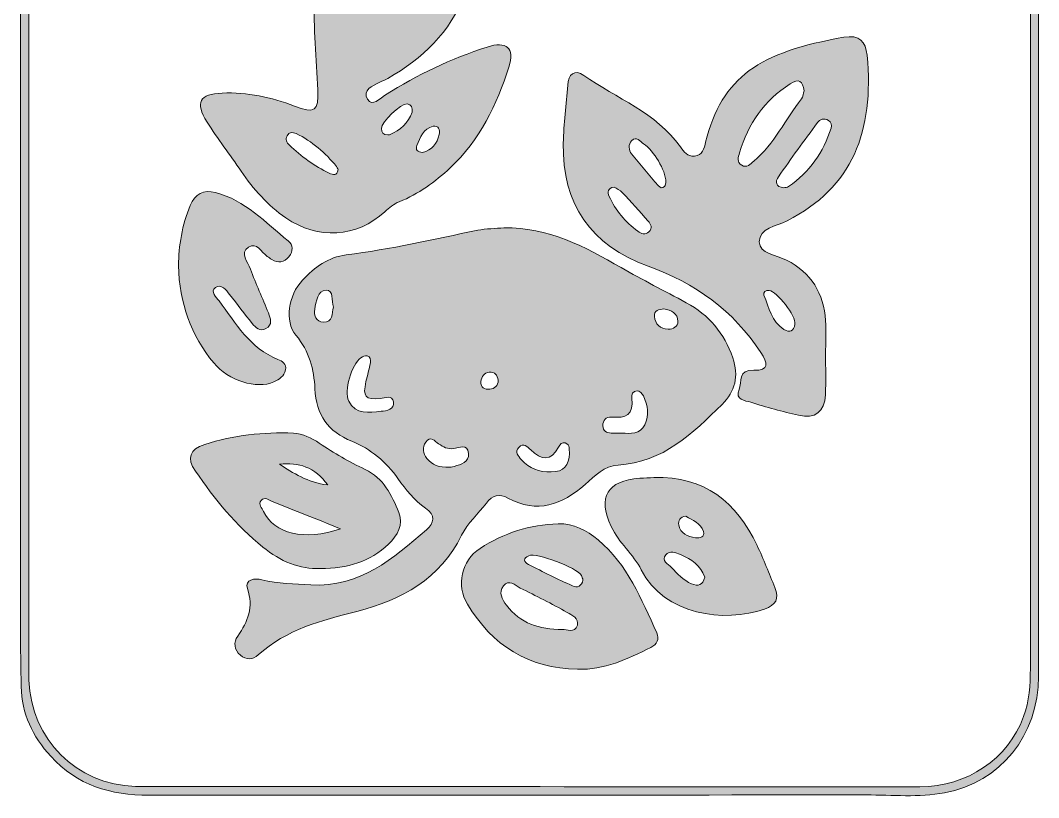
# Model space of a CAD drawing. Extents: x 2177 to 2486, y -2550 to -2119.
# Drawn here: x 2177.2 to 2485.7, y -2550 to -2314.3 of the extents above; entities that cross this region are included whole.
import ezdxf

# ---------------------------------------------------------------- set-up
doc = ezdxf.new("R2010")
doc.units = 0
doc.header["$MEASUREMENT"] = 0
doc.layers.add('Layer 1', color=7, linetype='Continuous', lineweight=0)

msp = doc.modelspace()

# ---------------------------------------------------------------- hatches: boundary and pattern name
at = {"layer": 'Layer 1', "true_color": 0x000000, "transparency": 33554687}
h = msp.add_hatch(color=18, dxfattribs=at)
h.dxf.hatch_style = 2
edge = h.paths.add_edge_path()
edge.add_spline(control_points=[(2483.23, -2333.94), (2483.23, -2333.94), (2483.19, -2333.94), (2483.19, -2333.94), (2483.19, -2392.89), (2483.18, -2451.84), (2483.19, -2510.79), (2483.19, -2515.77), (2482.9, -2520.68), (2481.15, -2525.41), (2476.38, -2538.27), (2464.05, -2546.65), (2449.72, -2546.65), (2373.04, -2546.65), (2296.36, -2546.63), (2219.68, -2546.62), (2217.14, -2546.62), (2214.61, -2546.68), (2212.08, -2546.59), (2194.03, -2545.95), (2180.46, -2532.42), (2179.74, -2514.39), (2179.7, -2513.47), (2179.72, -2512.56), (2179.72, -2511.63), (2179.72, -2393.15), (2179.74, -2274.68), (2179.68, -2156.2), (2179.68, -2146.54), (2182.28, -2138.06), (2189.23, -2131.13), (2196.14, -2124.25), (2204.48, -2121.19), (2214.18, -2121.2), (2270.71, -2121.25), (2327.25, -2121.23), (2383.78, -2121.23), (2405.89, -2121.23), (2428, -2121.14), (2450.1, -2121.26), (2466.52, -2121.35), (2479.52, -2132.09), (2482.6, -2147.8), (2483.43, -2152.01), (2483.22, -2156.28), (2483.23, -2160.54), (2483.23, -2218.34), (2483.23, -2276.14), (2483.23, -2333.94)], knot_values=[0, 0, 0, 0, 1, 1, 1, 2, 2, 2, 3, 3, 3, 4, 4, 4, 5, 5, 5, 6, 6, 6, 7, 7, 7, 8, 8, 8, 9, 9, 9, 10, 10, 10, 11, 11, 11, 12, 12, 12, 13, 13, 13, 14, 14, 14, 15, 15, 15, 16, 16, 16, 16], degree=3, periodic=0)
edge = h.paths.add_edge_path()
edge.add_spline(control_points=[(2485.64, -2385.39), (2485.64, -2308.14), (2485.67, -2230.87), (2485.65, -2153.62), (2485.65, -2143.38), (2481.73, -2134.84), (2474.24, -2127.89), (2467.11, -2121.27), (2458.54, -2118.62), (2448.96, -2118.64), (2429.05, -2118.68), (2409.13, -2118.68), (2389.21, -2118.68), (2330.6, -2118.67), (2271.99, -2118.66), (2213.38, -2118.65), (2202.12, -2118.65), (2192.82, -2122.95), (2185.45, -2131.44), (2179.22, -2138.61), (2177.15, -2147.06), (2177.17, -2156.38), (2177.25, -2215.45), (2177.21, -2274.52), (2177.21, -2333.58), (2177.21, -2382.87), (2177.2, -2432.15), (2177.22, -2481.43), (2177.22, -2493.05), (2177.15, -2504.68), (2177.39, -2516.3), (2177.56, -2524.45), (2180.89, -2531.44), (2186.36, -2537.44), (2194.37, -2546.23), (2204.49, -2549.26), (2216.15, -2549.24), (2288.57, -2549.12), (2361, -2549.21), (2433.42, -2549.14), (2441.35, -2549.13), (2449.35, -2549.97), (2457.21, -2548.51), (2474.13, -2545.36), (2485.64, -2531.02), (2485.66, -2513.21), (2485.69, -2470.6), (2485.64, -2428), (2485.64, -2385.39)], knot_values=[0, 0, 0, 0, 1, 1, 1, 2, 2, 2, 3, 3, 3, 4, 4, 4, 5, 5, 5, 6, 6, 6, 7, 7, 7, 8, 8, 8, 9, 9, 9, 10, 10, 10, 11, 11, 11, 12, 12, 12, 13, 13, 13, 14, 14, 14, 15, 15, 15, 16, 16, 16, 16], degree=3, periodic=0)
at = {"layer": 'Layer 1', "true_color": 0x064e29, "transparency": 33554687}
h = msp.add_hatch(color=118, dxfattribs=at)
h.dxf.hatch_style = 2
edge = h.paths.add_edge_path()
edge.add_spline(control_points=[(2299.01, -2354.36), (2301.85, -2353.7), (2303.43, -2351.65), (2304.09, -2348.89), (2304.4, -2347.57), (2303.85, -2346.06), (2302.22, -2346.42), (2299.24, -2347.07), (2298.29, -2349.82), (2297.29, -2352.27), (2296.8, -2353.48), (2297.52, -2354.29), (2299.01, -2354.36)], knot_values=[0, 0, 0, 0, 1, 1, 1, 2, 2, 2, 3, 3, 3, 4, 4, 4, 4], degree=3, periodic=0)
edge = h.paths.add_edge_path()
edge.add_spline(control_points=[(2295.86, -2342.14), (2295.98, -2340.8), (2295.67, -2339.87), (2294.31, -2339.67), (2292.55, -2339.4), (2286.47, -2345.17), (2286.53, -2347.06), (2286.56, -2348.29), (2287.12, -2349.07), (2288.46, -2349.07), (2288.63, -2349.07), (2288.82, -2349.05), (2288.98, -2348.99), (2292.29, -2347.65), (2294.66, -2345.4), (2295.86, -2342.14)], knot_values=[0, 0, 0, 0, 1, 1, 1, 2, 2, 2, 3, 3, 3, 4, 4, 4, 5, 5, 5, 5], degree=3, periodic=0)
edge = h.paths.add_edge_path()
edge.add_spline(control_points=[(2273.42, -2359.58), (2273.25, -2359.23), (2273.15, -2358.87), (2272.94, -2358.6), (2269.53, -2354.47), (2265.58, -2350.99), (2260.72, -2348.64), (2259.69, -2348.14), (2258.61, -2348.17), (2257.97, -2349.3), (2257.33, -2350.41), (2257.87, -2351.35), (2258.67, -2352.12), (2262.26, -2355.58), (2266.26, -2358.47), (2270.74, -2360.65), (2271.89, -2361.21), (2273.19, -2361.53), (2273.42, -2359.58)], knot_values=[0, 0, 0, 0, 1, 1, 1, 2, 2, 2, 3, 3, 3, 4, 4, 4, 5, 5, 5, 6, 6, 6, 6], degree=3, periodic=0)
edge = h.paths.add_edge_path()
edge.add_spline(control_points=[(2287.79, -2265.17), (2287.97, -2272.93), (2285.86, -2280.37), (2282.02, -2287.38), (2279.96, -2291.14), (2278.13, -2295.02), (2277.36, -2299.25), (2276.83, -2302.18), (2277.51, -2305.05), (2279.93, -2306.97), (2282.14, -2308.73), (2284.39, -2307.27), (2286.43, -2306.28), (2292.9, -2303.18), (2299.56, -2300.73), (2306.75, -2300.12), (2311.98, -2299.68), (2313.52, -2301.52), (2311.7, -2306.42), (2307.4, -2317.96), (2298.99, -2325.91), (2288.53, -2331.93), (2287.76, -2332.37), (2286.92, -2332.69), (2286.12, -2333.07), (2283.87, -2334.15), (2280.68, -2335.44), (2282.35, -2338.25), (2283.77, -2340.62), (2286.13, -2337.98), (2287.78, -2336.93), (2297.46, -2330.8), (2307.7, -2325.92), (2318.59, -2322.4), (2324.41, -2320.52), (2327.12, -2322.6), (2325.2, -2328.47), (2321.48, -2339.85), (2316.41, -2350.68), (2307.41, -2359.03), (2302.84, -2363.27), (2297.85, -2366.98), (2291.93, -2369.32), (2290.33, -2369.95), (2288.88, -2371.15), (2287.59, -2372.34), (2279.13, -2380.16), (2267.17, -2380.85), (2257.62, -2374.21), (2252.11, -2370.38), (2247.78, -2365.55), (2244.06, -2360.05), (2240.67, -2355.03), (2236.92, -2350.26), (2233.73, -2345.13), (2229.99, -2339.1), (2231.36, -2336.71), (2238.32, -2336.38), (2245.91, -2336.02), (2253.16, -2337.58), (2260.21, -2340.34), (2266.27, -2342.71), (2267.59, -2341.8), (2267.3, -2335.39), (2266.86, -2325.98), (2265.99, -2316.58), (2266.11, -2307.13), (2266.17, -2302.98), (2264.68, -2299.23), (2262.26, -2295.71), (2247.4, -2274.03), (2250.06, -2249.17), (2269.03, -2231.06), (2273.44, -2226.85), (2275.86, -2226.98), (2278.26, -2232.49), (2282.77, -2242.86), (2288.5, -2252.96), (2287.79, -2265.17)], knot_values=[0, 0, 0, 0, 1, 1, 1, 2, 2, 2, 3, 3, 3, 4, 4, 4, 5, 5, 5, 6, 6, 6, 7, 7, 7, 8, 8, 8, 9, 9, 9, 10, 10, 10, 11, 11, 11, 12, 12, 12, 13, 13, 13, 14, 14, 14, 15, 15, 15, 16, 16, 16, 17, 17, 17, 18, 18, 18, 19, 19, 19, 20, 20, 20, 21, 21, 21, 22, 22, 22, 23, 23, 23, 24, 24, 24, 25, 25, 25, 26, 26, 26, 26], degree=3, periodic=0)
h = msp.add_hatch(color=118, dxfattribs=at)
h.dxf.hatch_style = 2
edge = h.paths.add_edge_path()
edge.add_spline(control_points=[(2404.05, -2396.23), (2402.96, -2396.09), (2402.1, -2396.74), (2402.47, -2397.66), (2403.98, -2401.39), (2404.78, -2405.61), (2408.5, -2408.02), (2410.3, -2409.19), (2411.56, -2408.54), (2411.86, -2406.4), (2412.21, -2403.96), (2406.39, -2396.45), (2404.05, -2396.23)], knot_values=[0, 0, 0, 0, 1, 1, 1, 2, 2, 2, 3, 3, 3, 4, 4, 4, 4], degree=3, periodic=0)
edge = h.paths.add_edge_path()
edge.add_spline(control_points=[(2372.77, -2363.34), (2372.58, -2359.6), (2369.18, -2353.9), (2365.98, -2351.73), (2364.94, -2351.02), (2363.8, -2349.34), (2362.37, -2350.79), (2361.28, -2351.89), (2361.5, -2353.69), (2362.33, -2354.77), (2364.9, -2358.11), (2367.73, -2361.26), (2370.48, -2364.46), (2370.97, -2365.03), (2371.74, -2365.35), (2372.28, -2364.73), (2372.69, -2364.26), (2372.73, -2363.47), (2372.77, -2363.34)], knot_values=[0, 0, 0, 0, 1, 1, 1, 2, 2, 2, 3, 3, 3, 4, 4, 4, 5, 5, 5, 6, 6, 6, 6], degree=3, periodic=0)
edge = h.paths.add_edge_path()
edge.add_spline(control_points=[(2357.04, -2364.85), (2355.09, -2365.25), (2354.96, -2366.4), (2355.56, -2367.68), (2357.54, -2371.93), (2360.41, -2375.49), (2364.23, -2378.23), (2365.25, -2378.97), (2366.49, -2379.46), (2367.63, -2378.41), (2368.87, -2377.27), (2368.18, -2376.1), (2367.35, -2375.15), (2364.79, -2372.22), (2362.21, -2369.32), (2359.54, -2366.49), (2358.84, -2365.75), (2357.79, -2365.33), (2357.04, -2364.85)], knot_values=[0, 0, 0, 0, 1, 1, 1, 2, 2, 2, 3, 3, 3, 4, 4, 4, 5, 5, 5, 6, 6, 6, 6], degree=3, periodic=0)
edge = h.paths.add_edge_path()
edge.add_spline(control_points=[(2408.45, -2365.08), (2408.9, -2364.97), (2409.5, -2364.97), (2409.91, -2364.69), (2416.28, -2360.3), (2420.45, -2354.29), (2422.84, -2346.98), (2423.15, -2346.03), (2422.82, -2345.19), (2422.01, -2344.67), (2420.73, -2343.83), (2419.41, -2344.35), (2418.68, -2345.33), (2414.66, -2350.73), (2410.71, -2356.18), (2406.88, -2361.71), (2405.78, -2363.28), (2405.99, -2364.78), (2408.45, -2365.08)], knot_values=[0, 0, 0, 0, 1, 1, 1, 2, 2, 2, 3, 3, 3, 4, 4, 4, 5, 5, 5, 6, 6, 6, 6], degree=3, periodic=0)
edge = h.paths.add_edge_path()
edge.add_spline(control_points=[(2414.63, -2335.68), (2414.22, -2332.72), (2413.12, -2331.8), (2410.4, -2333.56), (2402.62, -2338.6), (2397.62, -2345.62), (2395.08, -2354.46), (2394.69, -2355.82), (2394.11, -2357.32), (2395.74, -2358.24), (2397.32, -2359.13), (2398.36, -2357.9), (2399.43, -2356.99), (2405.62, -2351.75), (2408.94, -2344.3), (2413.88, -2338.1), (2414.39, -2337.46), (2414.41, -2336.44), (2414.63, -2335.68)], knot_values=[0, 0, 0, 0, 1, 1, 1, 2, 2, 2, 3, 3, 3, 4, 4, 4, 5, 5, 5, 6, 6, 6, 6], degree=3, periodic=0)
edge = h.paths.add_edge_path()
edge.add_spline(control_points=[(2421.14, -2415.51), (2421.13, -2419.61), (2421.31, -2423.72), (2421.09, -2427.8), (2420.8, -2433.04), (2417.96, -2435.21), (2412.91, -2434.04), (2408.06, -2432.92), (2403.25, -2431.6), (2398.5, -2430.11), (2396.73, -2429.56), (2393.64, -2429.45), (2394.91, -2426.2), (2395.79, -2423.94), (2394.65, -2420.14), (2399.35, -2420.37), (2404.27, -2420.61), (2403.47, -2418.08), (2401.51, -2415.05), (2393.25, -2402.25), (2381.54, -2393.97), (2367.41, -2388.86), (2350.04, -2382.58), (2341.25, -2370.05), (2341.65, -2351.53), (2341.77, -2345.67), (2342.54, -2339.82), (2342.99, -2333.96), (2343.24, -2330.67), (2345, -2328.98), (2347.85, -2330.99), (2357.78, -2337.98), (2369.77, -2342.22), (2377.13, -2352.67), (2378.18, -2354.16), (2379.36, -2355.61), (2381.38, -2355.47), (2383.91, -2355.3), (2384.32, -2353.11), (2384.78, -2351.25), (2389.72, -2331.41), (2401.21, -2323.87), (2426.7, -2319.44), (2431.4, -2318.63), (2433.3, -2320.67), (2433.71, -2324.91), (2435.92, -2347.93), (2429.28, -2364.98), (2409.49, -2375.1), (2406.27, -2376.74), (2401.03, -2377.36), (2401.05, -2381.44), (2401.08, -2385.2), (2406.25, -2385.44), (2409.31, -2387), (2416.83, -2390.81), (2420.59, -2397.1), (2421.11, -2405.36), (2421.32, -2408.73), (2421.14, -2412.13), (2421.14, -2415.51)], knot_values=[0, 0, 0, 0, 1, 1, 1, 2, 2, 2, 3, 3, 3, 4, 4, 4, 5, 5, 5, 6, 6, 6, 7, 7, 7, 8, 8, 8, 9, 9, 9, 10, 10, 10, 11, 11, 11, 12, 12, 12, 13, 13, 13, 14, 14, 14, 15, 15, 15, 16, 16, 16, 17, 17, 17, 18, 18, 18, 19, 19, 19, 20, 20, 20, 20], degree=3, periodic=0)
h = msp.add_hatch(color=118, dxfattribs=at)
h.dxf.hatch_style = 2
edge = h.paths.add_edge_path()
edge.add_spline(control_points=[(2225.07, -2388.65), (2225.14, -2382.71), (2226.13, -2376.42), (2228.61, -2370.4), (2230.07, -2366.87), (2232.56, -2365.6), (2236.28, -2366.54), (2245.34, -2368.82), (2251.37, -2375.69), (2258.31, -2381.14), (2259.82, -2382.32), (2259.89, -2384.35), (2258.53, -2385.96), (2257.07, -2387.69), (2255.29, -2388.04), (2253.3, -2386.78), (2252.85, -2386.5), (2252.41, -2386.21), (2251.97, -2385.9), (2250.18, -2384.64), (2248.7, -2381.47), (2246.31, -2383.04), (2243.5, -2384.88), (2246.1, -2387.58), (2246.86, -2389.7), (2248.48, -2394.22), (2250.57, -2398.56), (2252.31, -2403.03), (2252.93, -2404.63), (2253.72, -2406.6), (2251.57, -2407.76), (2249.78, -2408.73), (2248.46, -2407.48), (2247.44, -2406.24), (2245.08, -2403.36), (2242.91, -2400.32), (2240.56, -2397.43), (2239.47, -2396.08), (2238.04, -2394.04), (2236.27, -2395.35), (2234.6, -2396.58), (2236.55, -2398.21), (2237.38, -2399.34), (2242.41, -2406.15), (2246.69, -2413.74), (2255.2, -2417.1), (2256.5, -2417.62), (2257.89, -2418.49), (2257.52, -2420.26), (2257.12, -2422.16), (2255.63, -2423.21), (2253.95, -2423.94), (2248.72, -2426.2), (2240.23, -2423.59), (2235.76, -2418.18), (2228.82, -2409.78), (2225.33, -2400.06), (2225.07, -2388.65)], knot_values=[0, 0, 0, 0, 1, 1, 1, 2, 2, 2, 3, 3, 3, 4, 4, 4, 5, 5, 5, 6, 6, 6, 7, 7, 7, 8, 8, 8, 9, 9, 9, 10, 10, 10, 11, 11, 11, 12, 12, 12, 13, 13, 13, 14, 14, 14, 15, 15, 15, 16, 16, 16, 17, 17, 17, 18, 18, 18, 19, 19, 19, 19], degree=3, periodic=0)
at = {"layer": 'Layer 1', "true_color": 0x831618, "transparency": 33554687}
h = msp.add_hatch(color=246, dxfattribs=at)
h.dxf.hatch_style = 2
edge = h.paths.add_edge_path()
edge.add_spline(control_points=[(2321.96, -2423.42), (2321.66, -2421.93), (2320.98, -2420.72), (2319.25, -2420.95), (2317.68, -2421.15), (2316.84, -2422.37), (2316.71, -2423.83), (2316.55, -2425.62), (2317.8, -2426.34), (2319.36, -2426.15), (2320.82, -2425.98), (2321.88, -2425.09), (2321.96, -2423.42)], knot_values=[0, 0, 0, 0, 1, 1, 1, 2, 2, 2, 3, 3, 3, 4, 4, 4, 4], degree=3, periodic=0)
edge = h.paths.add_edge_path()
edge.add_spline(control_points=[(2372.16, -2401.76), (2370.68, -2401.94), (2369.11, -2402.25), (2369.27, -2404.07), (2369.48, -2406.43), (2371.02, -2407.83), (2373.45, -2407.91), (2374.99, -2407.96), (2376.39, -2407.2), (2376.39, -2405.58), (2376.38, -2402.97), (2374.25, -2402.3), (2372.16, -2401.76)], knot_values=[0, 0, 0, 0, 1, 1, 1, 2, 2, 2, 3, 3, 3, 4, 4, 4, 4], degree=3, periodic=0)
edge = h.paths.add_edge_path()
edge.add_spline(control_points=[(2271.99, -2401.26), (2271.42, -2399.36), (2272.17, -2396.01), (2269.79, -2396.1), (2267.23, -2396.19), (2266.79, -2399.56), (2266.34, -2401.91), (2265.97, -2403.83), (2266.9, -2405.68), (2268.91, -2405.78), (2271.94, -2405.93), (2271.54, -2403.21), (2271.99, -2401.26)], knot_values=[0, 0, 0, 0, 1, 1, 1, 2, 2, 2, 3, 3, 3, 4, 4, 4, 4], degree=3, periodic=0)
edge = h.paths.add_edge_path()
edge.add_spline(control_points=[(2307.15, -2449.81), (2307.21, -2449.8), (2307.94, -2449.77), (2308.61, -2449.56), (2310.65, -2448.91), (2313.18, -2448.31), (2312.94, -2445.64), (2312.64, -2442.41), (2310.1, -2443.93), (2308.35, -2444.16), (2306.6, -2444.4), (2305.26, -2443.61), (2303.9, -2442.73), (2302.67, -2441.94), (2301.41, -2440), (2299.98, -2442.21), (2298.97, -2443.77), (2299.07, -2445.64), (2300.36, -2447.18), (2301.95, -2449.07), (2304.03, -2449.93), (2307.15, -2449.81)], knot_values=[0, 0, 0, 0, 1, 1, 1, 2, 2, 2, 3, 3, 3, 4, 4, 4, 5, 5, 5, 6, 6, 6, 7, 7, 7, 7], degree=3, periodic=0)
edge = h.paths.add_edge_path()
edge.add_spline(control_points=[(2343.56, -2445.6), (2343.34, -2444.46), (2343.82, -2442.96), (2342.28, -2442.43), (2341.26, -2442.07), (2340.66, -2442.88), (2340.23, -2443.68), (2337.83, -2448.18), (2334.99, -2447.65), (2331.78, -2444.54), (2330.81, -2443.6), (2329.6, -2442.24), (2328.18, -2443.8), (2326.9, -2445.2), (2328, -2446.44), (2328.95, -2447.51), (2331.36, -2450.19), (2334.38, -2451.27), (2337.99, -2451.24), (2341.86, -2451.21), (2343.4, -2449.18), (2343.56, -2445.6)], knot_values=[0, 0, 0, 0, 1, 1, 1, 2, 2, 2, 3, 3, 3, 4, 4, 4, 5, 5, 5, 6, 6, 6, 7, 7, 7, 7], degree=3, periodic=0)
edge = h.paths.add_edge_path()
edge.add_spline(control_points=[(2359.36, -2439.45), (2362.03, -2439.57), (2364.95, -2439.88), (2366.36, -2436.94), (2367.75, -2434.05), (2367.3, -2431.02), (2365.94, -2428.19), (2365.61, -2427.49), (2364.71, -2426.66), (2364.03, -2426.62), (2362.71, -2426.53), (2362.23, -2427.83), (2362.39, -2428.86), (2363.15, -2433.86), (2360.63, -2435.03), (2356.27, -2434.57), (2354.58, -2434.39), (2353.64, -2435.65), (2353.65, -2437.27), (2353.65, -2438.79), (2354.78, -2439.37), (2356.16, -2439.44), (2357.22, -2439.49), (2358.29, -2439.45), (2359.36, -2439.45)], knot_values=[0, 0, 0, 0, 1, 1, 1, 2, 2, 2, 3, 3, 3, 4, 4, 4, 5, 5, 5, 6, 6, 6, 7, 7, 7, 8, 8, 8, 8], degree=3, periodic=0)
edge = h.paths.add_edge_path()
edge.add_spline(control_points=[(2286.19, -2428.99), (2281.65, -2429.37), (2280.84, -2428.4), (2281.88, -2423.85), (2282.32, -2421.95), (2282.86, -2420.07), (2283.23, -2418.15), (2283.4, -2417.27), (2283.24, -2416.22), (2282.19, -2416.01), (2281.64, -2415.89), (2280.88, -2416.28), (2280.34, -2416.64), (2277.5, -2418.54), (2275.14, -2426.76), (2276.64, -2429.72), (2278.82, -2434.03), (2282.8, -2433.16), (2286.44, -2432.83), (2288.13, -2432.68), (2290.55, -2432.29), (2290.2, -2430), (2289.85, -2427.81), (2287.71, -2428.73), (2286.19, -2428.99)], knot_values=[0, 0, 0, 0, 1, 1, 1, 2, 2, 2, 3, 3, 3, 4, 4, 4, 5, 5, 5, 6, 6, 6, 7, 7, 7, 8, 8, 8, 8], degree=3, periodic=0)
edge = h.paths.add_edge_path()
edge.add_spline(control_points=[(2323.69, -2377.22), (2337, -2376.91), (2348.21, -2382.98), (2359.19, -2389.26), (2365.68, -2392.98), (2372.33, -2396.37), (2378.9, -2399.91), (2385.82, -2403.63), (2390.44, -2409.14), (2393, -2416.6), (2394.9, -2422.13), (2393.76, -2426.82), (2389.76, -2430.76), (2380.84, -2439.53), (2371.94, -2448.34), (2358.25, -2449.12), (2354.13, -2449.35), (2351.23, -2452.45), (2348.29, -2455.01), (2341.28, -2461.14), (2333.81, -2463.98), (2324.87, -2459.14), (2322.36, -2457.78), (2320.17, -2458.22), (2318.35, -2460.67), (2315.92, -2463.95), (2312.62, -2466.76), (2310.86, -2470.35), (2304.28, -2483.72), (2292.66, -2490.03), (2279.14, -2493.49), (2268.37, -2496.24), (2257.74, -2498.96), (2249.22, -2506.72), (2247.6, -2508.2), (2245.58, -2508.24), (2243.84, -2506.8), (2241.88, -2505.18), (2241.71, -2502.8), (2243, -2501), (2246.17, -2496.56), (2247.83, -2492.25), (2245.97, -2486.59), (2245.03, -2483.74), (2248.15, -2483.38), (2250.34, -2483.93), (2255.23, -2485.16), (2260.2, -2485.13), (2265.18, -2485.44), (2280.01, -2486.36), (2290.08, -2477.5), (2300.2, -2468.74), (2302.6, -2466.67), (2302.99, -2464.37), (2299.91, -2462.18), (2296.55, -2459.79), (2293.96, -2456.58), (2291.57, -2453.23), (2287.97, -2448.17), (2283.33, -2444.23), (2277.63, -2441.94), (2270.31, -2438.99), (2266.79, -2433.84), (2266.41, -2426.05), (2266.12, -2420.13), (2264.75, -2414.62), (2260.67, -2409.79), (2257.07, -2405.52), (2258.35, -2397.69), (2262.66, -2393.05), (2266.26, -2389.18), (2270.59, -2386.06), (2275.84, -2385.41), (2289.3, -2383.77), (2302.46, -2380.61), (2315.72, -2377.97), (2318.32, -2377.45), (2321.03, -2377.46), (2323.69, -2377.22)], knot_values=[0, 0, 0, 0, 1, 1, 1, 2, 2, 2, 3, 3, 3, 4, 4, 4, 5, 5, 5, 6, 6, 6, 7, 7, 7, 8, 8, 8, 9, 9, 9, 10, 10, 10, 11, 11, 11, 12, 12, 12, 13, 13, 13, 14, 14, 14, 15, 15, 15, 16, 16, 16, 17, 17, 17, 18, 18, 18, 19, 19, 19, 20, 20, 20, 21, 21, 21, 22, 22, 22, 23, 23, 23, 24, 24, 24, 25, 25, 25, 26, 26, 26, 26], degree=3, periodic=0)
at = {"layer": 'Layer 1', "true_color": 0x064e29, "transparency": 33554687}
h = msp.add_hatch(color=118, dxfattribs=at)
h.dxf.hatch_style = 2
edge = h.paths.add_edge_path()
edge.add_spline(control_points=[(2255.65, -2448.9), (2259.87, -2451.5), (2264.06, -2454.46), (2270.3, -2455.18), (2266.34, -2449.66), (2261.55, -2448.25), (2255.65, -2448.9)], knot_values=[0, 0, 0, 0, 1, 1, 1, 2, 2, 2, 2], degree=3, periodic=0)
edge = h.paths.add_edge_path()
edge.add_spline(control_points=[(2274.19, -2468.48), (2266.79, -2465.5), (2260.16, -2462.82), (2253.5, -2460.17), (2252.42, -2459.75), (2251.2, -2458.6), (2250.13, -2459.88), (2249.09, -2461.11), (2250.34, -2462.18), (2250.85, -2463.24), (2254, -2469.91), (2263.23, -2472.22), (2274.19, -2468.48)], knot_values=[0, 0, 0, 0, 1, 1, 1, 2, 2, 2, 3, 3, 3, 4, 4, 4, 4], degree=3, periodic=0)
edge = h.paths.add_edge_path()
edge.add_spline(control_points=[(2268.04, -2480.5), (2261.8, -2480.86), (2255.94, -2478.27), (2250.64, -2473.99), (2242.53, -2467.44), (2236.02, -2459.49), (2230.18, -2450.95), (2227.48, -2447), (2228.41, -2444.36), (2233.04, -2442.89), (2241.76, -2440.11), (2250.75, -2439.07), (2259.87, -2439.45), (2262.76, -2439.57), (2265.37, -2440.95), (2267.74, -2442.52), (2272.19, -2445.47), (2276.75, -2448.2), (2281.6, -2450.45), (2287.22, -2453.07), (2289.71, -2458.3), (2291.83, -2463.54), (2293.31, -2467.2), (2291.45, -2470.5), (2288.72, -2473.11), (2283.14, -2478.45), (2276.32, -2480.51), (2268.04, -2480.5)], knot_values=[0, 0, 0, 0, 1, 1, 1, 2, 2, 2, 3, 3, 3, 4, 4, 4, 5, 5, 5, 6, 6, 6, 7, 7, 7, 8, 8, 8, 9, 9, 9, 9], degree=3, periodic=0)
h = msp.add_hatch(color=118, dxfattribs=at)
h.dxf.hatch_style = 2
edge = h.paths.add_edge_path()
edge.add_spline(control_points=[(2378.84, -2464.64), (2377.06, -2464.84), (2376.38, -2466.02), (2376.64, -2467.27), (2377.19, -2469.9), (2379.3, -2470.89), (2381.76, -2471.17), (2383.12, -2471.33), (2384.64, -2470.93), (2384.15, -2469.29), (2383.37, -2466.73), (2380.76, -2465.91), (2378.84, -2464.64)], knot_values=[0, 0, 0, 0, 1, 1, 1, 2, 2, 2, 3, 3, 3, 4, 4, 4, 4], degree=3, periodic=0)
edge = h.paths.add_edge_path()
edge.add_spline(control_points=[(2384.52, -2483.08), (2383.31, -2479.63), (2380.52, -2477.63), (2377.17, -2476.29), (2375.72, -2475.71), (2373.86, -2474.92), (2372.73, -2476.36), (2371.3, -2478.17), (2373.42, -2479.14), (2374.42, -2480.15), (2376.27, -2482.01), (2377.98, -2484.09), (2380.51, -2485.13), (2382.45, -2485.93), (2383.96, -2485.69), (2384.52, -2483.08)], knot_values=[0, 0, 0, 0, 1, 1, 1, 2, 2, 2, 3, 3, 3, 4, 4, 4, 5, 5, 5, 5], degree=3, periodic=0)
edge = h.paths.add_edge_path()
edge.add_spline(control_points=[(2369.13, -2452.95), (2384.45, -2452.37), (2394.14, -2460.4), (2400.39, -2473.52), (2402.38, -2477.68), (2404, -2482.01), (2405.79, -2486.27), (2407.2, -2489.61), (2406.03, -2491.64), (2402.67, -2492.81), (2390.47, -2497.04), (2372.22, -2494.73), (2365.29, -2480.9), (2362.92, -2476.15), (2358.46, -2472.73), (2356.2, -2467.8), (2352.04, -2458.75), (2354.88, -2453.9), (2364.87, -2453.16), (2366.29, -2453.05), (2367.71, -2453.02), (2369.13, -2452.95)], knot_values=[0, 0, 0, 0, 1, 1, 1, 2, 2, 2, 3, 3, 3, 4, 4, 4, 5, 5, 5, 6, 6, 6, 7, 7, 7, 7], degree=3, periodic=0)
h = msp.add_hatch(color=118, dxfattribs=at)
h.dxf.hatch_style = 2
edge = h.paths.add_edge_path()
edge.add_spline(control_points=[(2347.63, -2483.99), (2347.5, -2483.59), (2347.39, -2483.07), (2347.15, -2482.62), (2345.85, -2480.22), (2333.53, -2475.58), (2331.18, -2476.63), (2329.43, -2477.41), (2329.69, -2478.54), (2331.11, -2479.27), (2335.51, -2481.53), (2339.95, -2483.71), (2344.44, -2485.77), (2345.91, -2486.44), (2347.21, -2485.94), (2347.63, -2483.99)], knot_values=[0, 0, 0, 0, 1, 1, 1, 2, 2, 2, 3, 3, 3, 4, 4, 4, 5, 5, 5, 5], degree=3, periodic=0)
edge = h.paths.add_edge_path()
edge.add_spline(control_points=[(2341.43, -2498.98), (2342.63, -2498.77), (2345.19, -2500.35), (2345.93, -2497.68), (2346.49, -2495.67), (2344.27, -2494.6), (2342.82, -2493.79), (2338.17, -2491.19), (2333.38, -2488.83), (2328.63, -2486.41), (2326.99, -2485.58), (2325.22, -2483.57), (2323.5, -2485.8), (2321.95, -2487.8), (2323.15, -2489.86), (2324.48, -2491.64), (2328.58, -2497.12), (2334.28, -2499.04), (2341.43, -2498.98)], knot_values=[0, 0, 0, 0, 1, 1, 1, 2, 2, 2, 3, 3, 3, 4, 4, 4, 5, 5, 5, 6, 6, 6, 6], degree=3, periodic=0)
edge = h.paths.add_edge_path()
edge.add_spline(control_points=[(2345.95, -2511.02), (2331.11, -2510.75), (2320.17, -2503.87), (2312.64, -2491.31), (2309.19, -2485.56), (2310.63, -2478.26), (2316.49, -2474.4), (2323.59, -2469.73), (2331.55, -2467.21), (2340.11, -2466.94), (2344.82, -2466.79), (2348.7, -2468.94), (2352.21, -2471.85), (2361.18, -2479.3), (2365.32, -2489.83), (2369.98, -2500.01), (2370.84, -2501.89), (2370.07, -2503.48), (2368.17, -2504.42), (2361.13, -2507.92), (2354.08, -2511.35), (2345.95, -2511.02)], knot_values=[0, 0, 0, 0, 1, 1, 1, 2, 2, 2, 3, 3, 3, 4, 4, 4, 5, 5, 5, 6, 6, 6, 7, 7, 7, 7], degree=3, periodic=0)

# ---------------------------------------------------------------- linework, layer by layer
at = {"layer": 'Layer 1'}
for points, knots in [([(2485.64, -2385.39), (2485.64, -2308.14), (2485.67, -2230.87), (2485.65, -2153.62), (2485.65, -2143.38), (2481.73, -2134.84), (2474.24, -2127.89), (2467.11, -2121.27), (2458.54, -2118.62), (2448.96, -2118.64), (2429.05, -2118.68), (2409.13, -2118.68), (2389.21, -2118.68), (2330.6, -2118.67), (2271.99, -2118.66), (2213.38, -2118.65), (2202.12, -2118.65), (2192.82, -2122.95), (2185.45, -2131.44), (2179.22, -2138.61), (2177.15, -2147.06), (2177.17, -2156.38), (2177.25, -2215.45), (2177.21, -2274.52), (2177.21, -2333.58), (2177.21, -2382.87), (2177.2, -2432.15), (2177.22, -2481.43), (2177.22, -2493.05), (2177.15, -2504.68), (2177.39, -2516.3), (2177.56, -2524.45), (2180.89, -2531.44), (2186.36, -2537.44), (2194.37, -2546.23), (2204.49, -2549.26), (2216.15, -2549.24), (2288.57, -2549.12), (2361, -2549.21), (2433.42, -2549.14), (2441.35, -2549.13), (2449.35, -2549.97), (2457.21, -2548.51), (2474.13, -2545.36), (2485.64, -2531.02), (2485.66, -2513.21), (2485.69, -2470.6), (2485.64, -2428), (2485.64, -2385.39)], [0, 0, 0, 0, 1, 1, 1, 2, 2, 2, 3, 3, 3, 4, 4, 4, 5, 5, 5, 6, 6, 6, 7, 7, 7, 8, 8, 8, 9, 9, 9, 10, 10, 10, 11, 11, 11, 12, 12, 12, 13, 13, 13, 14, 14, 14, 15, 15, 15, 16, 16, 16, 16]), ([(2483.23, -2333.94), (2483.23, -2333.94), (2483.19, -2333.94), (2483.19, -2333.94), (2483.19, -2392.89), (2483.18, -2451.84), (2483.19, -2510.79), (2483.19, -2515.77), (2482.9, -2520.68), (2481.15, -2525.41), (2476.38, -2538.27), (2464.05, -2546.65), (2449.72, -2546.65), (2373.04, -2546.65), (2296.36, -2546.63), (2219.68, -2546.62), (2217.14, -2546.62), (2214.61, -2546.68), (2212.08, -2546.59), (2194.03, -2545.95), (2180.46, -2532.42), (2179.74, -2514.39), (2179.7, -2513.47), (2179.72, -2512.56), (2179.72, -2511.63), (2179.72, -2393.15), (2179.74, -2274.68), (2179.68, -2156.2), (2179.68, -2146.54), (2182.28, -2138.06), (2189.23, -2131.13), (2196.14, -2124.25), (2204.48, -2121.19), (2214.18, -2121.2), (2270.71, -2121.25), (2327.25, -2121.23), (2383.78, -2121.23), (2405.89, -2121.23), (2428, -2121.14), (2450.1, -2121.26), (2466.52, -2121.35), (2479.52, -2132.09), (2482.6, -2147.8), (2483.43, -2152.01), (2483.22, -2156.28), (2483.23, -2160.54), (2483.23, -2218.34), (2483.23, -2276.14), (2483.23, -2333.94)], [0, 0, 0, 0, 1, 1, 1, 2, 2, 2, 3, 3, 3, 4, 4, 4, 5, 5, 5, 6, 6, 6, 7, 7, 7, 8, 8, 8, 9, 9, 9, 10, 10, 10, 11, 11, 11, 12, 12, 12, 13, 13, 13, 14, 14, 14, 15, 15, 15, 16, 16, 16, 16]), ([(2483.23, -2333.94), (2483.23, -2333.94), (2483.19, -2333.94), (2483.19, -2333.94), (2483.19, -2392.89), (2483.18, -2451.84), (2483.19, -2510.79), (2483.19, -2515.77), (2482.9, -2520.68), (2481.15, -2525.41), (2476.38, -2538.27), (2464.05, -2546.65), (2449.72, -2546.65), (2373.04, -2546.65), (2296.36, -2546.63), (2219.68, -2546.62), (2217.14, -2546.62), (2214.61, -2546.68), (2212.08, -2546.59), (2194.03, -2545.95), (2180.46, -2532.42), (2179.74, -2514.39), (2179.7, -2513.47), (2179.72, -2512.56), (2179.72, -2511.63), (2179.72, -2393.15), (2179.74, -2274.68), (2179.68, -2156.2), (2179.68, -2146.54), (2182.28, -2138.06), (2189.23, -2131.13), (2196.14, -2124.25), (2204.48, -2121.19), (2214.18, -2121.2), (2270.71, -2121.25), (2327.25, -2121.23), (2383.78, -2121.23), (2405.89, -2121.23), (2428, -2121.14), (2450.1, -2121.26), (2466.52, -2121.35), (2479.52, -2132.09), (2482.6, -2147.8), (2483.43, -2152.01), (2483.22, -2156.28), (2483.23, -2160.54), (2483.23, -2218.34), (2483.23, -2276.14), (2483.23, -2333.94)], [0, 0, 0, 0, 1, 1, 1, 2, 2, 2, 3, 3, 3, 4, 4, 4, 5, 5, 5, 6, 6, 6, 7, 7, 7, 8, 8, 8, 9, 9, 9, 10, 10, 10, 11, 11, 11, 12, 12, 12, 13, 13, 13, 14, 14, 14, 15, 15, 15, 16, 16, 16, 16]), ([(2287.79, -2265.17), (2287.97, -2272.93), (2285.86, -2280.37), (2282.02, -2287.38), (2279.96, -2291.14), (2278.13, -2295.02), (2277.36, -2299.25), (2276.83, -2302.18), (2277.51, -2305.05), (2279.93, -2306.97), (2282.14, -2308.73), (2284.39, -2307.27), (2286.43, -2306.28), (2292.9, -2303.18), (2299.56, -2300.73), (2306.75, -2300.12), (2311.98, -2299.68), (2313.52, -2301.52), (2311.7, -2306.42), (2307.4, -2317.96), (2298.99, -2325.91), (2288.53, -2331.93), (2287.76, -2332.37), (2286.92, -2332.69), (2286.12, -2333.07), (2283.87, -2334.15), (2280.68, -2335.44), (2282.35, -2338.25), (2283.77, -2340.62), (2286.13, -2337.98), (2287.78, -2336.93), (2297.46, -2330.8), (2307.7, -2325.92), (2318.59, -2322.4), (2324.41, -2320.52), (2327.12, -2322.6), (2325.2, -2328.47), (2321.48, -2339.85), (2316.41, -2350.68), (2307.41, -2359.03), (2302.84, -2363.27), (2297.85, -2366.98), (2291.93, -2369.32), (2290.33, -2369.95), (2288.88, -2371.15), (2287.59, -2372.34), (2279.13, -2380.16), (2267.17, -2380.85), (2257.62, -2374.21), (2252.11, -2370.38), (2247.78, -2365.55), (2244.06, -2360.05), (2240.67, -2355.03), (2236.92, -2350.26), (2233.73, -2345.13), (2229.99, -2339.1), (2231.36, -2336.71), (2238.32, -2336.38), (2245.91, -2336.02), (2253.16, -2337.58), (2260.21, -2340.34), (2266.27, -2342.71), (2267.59, -2341.8), (2267.3, -2335.39), (2266.86, -2325.98), (2265.99, -2316.58), (2266.11, -2307.13), (2266.17, -2302.98), (2264.68, -2299.23), (2262.26, -2295.71), (2247.4, -2274.03), (2250.06, -2249.17), (2269.03, -2231.06), (2273.44, -2226.85), (2275.86, -2226.98), (2278.26, -2232.49), (2282.77, -2242.86), (2288.5, -2252.96), (2287.79, -2265.17)], [0, 0, 0, 0, 1, 1, 1, 2, 2, 2, 3, 3, 3, 4, 4, 4, 5, 5, 5, 6, 6, 6, 7, 7, 7, 8, 8, 8, 9, 9, 9, 10, 10, 10, 11, 11, 11, 12, 12, 12, 13, 13, 13, 14, 14, 14, 15, 15, 15, 16, 16, 16, 17, 17, 17, 18, 18, 18, 19, 19, 19, 20, 20, 20, 21, 21, 21, 22, 22, 22, 23, 23, 23, 24, 24, 24, 25, 25, 25, 26, 26, 26, 26]), ([(2421.14, -2415.51), (2421.13, -2419.61), (2421.31, -2423.72), (2421.09, -2427.8), (2420.8, -2433.04), (2417.96, -2435.21), (2412.91, -2434.04), (2408.06, -2432.92), (2403.25, -2431.6), (2398.5, -2430.11), (2396.73, -2429.56), (2393.64, -2429.45), (2394.91, -2426.2), (2395.79, -2423.94), (2394.65, -2420.14), (2399.35, -2420.37), (2404.27, -2420.61), (2403.47, -2418.08), (2401.51, -2415.05), (2393.25, -2402.25), (2381.54, -2393.97), (2367.41, -2388.86), (2350.04, -2382.58), (2341.25, -2370.05), (2341.65, -2351.53), (2341.77, -2345.67), (2342.54, -2339.82), (2342.99, -2333.96), (2343.24, -2330.67), (2345, -2328.98), (2347.85, -2330.99), (2357.78, -2337.98), (2369.77, -2342.22), (2377.13, -2352.67), (2378.18, -2354.16), (2379.36, -2355.61), (2381.38, -2355.47), (2383.91, -2355.3), (2384.32, -2353.11), (2384.78, -2351.25), (2389.72, -2331.41), (2401.21, -2323.87), (2426.7, -2319.44), (2431.4, -2318.63), (2433.3, -2320.67), (2433.71, -2324.91), (2435.92, -2347.93), (2429.28, -2364.98), (2409.49, -2375.1), (2406.27, -2376.74), (2401.03, -2377.36), (2401.05, -2381.44), (2401.08, -2385.2), (2406.25, -2385.44), (2409.31, -2387), (2416.83, -2390.81), (2420.59, -2397.1), (2421.11, -2405.36), (2421.32, -2408.73), (2421.14, -2412.13), (2421.14, -2415.51)], [0, 0, 0, 0, 1, 1, 1, 2, 2, 2, 3, 3, 3, 4, 4, 4, 5, 5, 5, 6, 6, 6, 7, 7, 7, 8, 8, 8, 9, 9, 9, 10, 10, 10, 11, 11, 11, 12, 12, 12, 13, 13, 13, 14, 14, 14, 15, 15, 15, 16, 16, 16, 17, 17, 17, 18, 18, 18, 19, 19, 19, 20, 20, 20, 20]), ([(2414.63, -2335.68), (2414.22, -2332.72), (2413.12, -2331.8), (2410.4, -2333.56), (2402.62, -2338.6), (2397.62, -2345.62), (2395.08, -2354.46), (2394.69, -2355.82), (2394.11, -2357.32), (2395.74, -2358.24), (2397.32, -2359.13), (2398.36, -2357.9), (2399.43, -2356.99), (2405.62, -2351.75), (2408.94, -2344.3), (2413.88, -2338.1), (2414.39, -2337.46), (2414.41, -2336.44), (2414.63, -2335.68)], [0, 0, 0, 0, 1, 1, 1, 2, 2, 2, 3, 3, 3, 4, 4, 4, 5, 5, 5, 6, 6, 6, 6]), ([(2295.86, -2342.14), (2295.98, -2340.8), (2295.67, -2339.87), (2294.31, -2339.67), (2292.55, -2339.4), (2286.47, -2345.17), (2286.53, -2347.06), (2286.56, -2348.29), (2287.12, -2349.07), (2288.46, -2349.07), (2288.63, -2349.07), (2288.82, -2349.05), (2288.98, -2348.99), (2292.29, -2347.65), (2294.66, -2345.4), (2295.86, -2342.14)], [0, 0, 0, 0, 1, 1, 1, 2, 2, 2, 3, 3, 3, 4, 4, 4, 5, 5, 5, 5]), ([(2408.45, -2365.08), (2408.9, -2364.97), (2409.5, -2364.97), (2409.91, -2364.69), (2416.28, -2360.3), (2420.45, -2354.29), (2422.84, -2346.98), (2423.15, -2346.03), (2422.82, -2345.19), (2422.01, -2344.67), (2420.73, -2343.83), (2419.41, -2344.35), (2418.68, -2345.33), (2414.66, -2350.73), (2410.71, -2356.18), (2406.88, -2361.71), (2405.78, -2363.28), (2405.99, -2364.78), (2408.45, -2365.08)], [0, 0, 0, 0, 1, 1, 1, 2, 2, 2, 3, 3, 3, 4, 4, 4, 5, 5, 5, 6, 6, 6, 6]), ([(2299.01, -2354.36), (2301.85, -2353.7), (2303.43, -2351.65), (2304.09, -2348.89), (2304.4, -2347.57), (2303.85, -2346.06), (2302.22, -2346.42), (2299.24, -2347.07), (2298.29, -2349.82), (2297.29, -2352.27), (2296.8, -2353.48), (2297.52, -2354.29), (2299.01, -2354.36)], [0, 0, 0, 0, 1, 1, 1, 2, 2, 2, 3, 3, 3, 4, 4, 4, 4]), ([(2273.42, -2359.58), (2273.25, -2359.23), (2273.15, -2358.87), (2272.94, -2358.6), (2269.53, -2354.47), (2265.58, -2350.99), (2260.72, -2348.64), (2259.69, -2348.14), (2258.61, -2348.17), (2257.97, -2349.3), (2257.33, -2350.41), (2257.87, -2351.35), (2258.67, -2352.12), (2262.26, -2355.58), (2266.26, -2358.47), (2270.74, -2360.65), (2271.89, -2361.21), (2273.19, -2361.53), (2273.42, -2359.58)], [0, 0, 0, 0, 1, 1, 1, 2, 2, 2, 3, 3, 3, 4, 4, 4, 5, 5, 5, 6, 6, 6, 6]), ([(2372.77, -2363.34), (2372.58, -2359.6), (2369.18, -2353.9), (2365.98, -2351.73), (2364.94, -2351.02), (2363.8, -2349.34), (2362.37, -2350.79), (2361.28, -2351.89), (2361.5, -2353.69), (2362.33, -2354.77), (2364.9, -2358.11), (2367.73, -2361.26), (2370.48, -2364.46), (2370.97, -2365.03), (2371.74, -2365.35), (2372.28, -2364.73), (2372.69, -2364.26), (2372.73, -2363.47), (2372.77, -2363.34)], [0, 0, 0, 0, 1, 1, 1, 2, 2, 2, 3, 3, 3, 4, 4, 4, 5, 5, 5, 6, 6, 6, 6]), ([(2225.07, -2388.65), (2225.14, -2382.71), (2226.13, -2376.42), (2228.61, -2370.4), (2230.07, -2366.87), (2232.56, -2365.6), (2236.28, -2366.54), (2245.34, -2368.82), (2251.37, -2375.69), (2258.31, -2381.14), (2259.82, -2382.32), (2259.89, -2384.35), (2258.53, -2385.96), (2257.07, -2387.69), (2255.29, -2388.04), (2253.3, -2386.78), (2252.85, -2386.5), (2252.41, -2386.21), (2251.97, -2385.9), (2250.18, -2384.64), (2248.7, -2381.47), (2246.31, -2383.04), (2243.5, -2384.88), (2246.1, -2387.58), (2246.86, -2389.7), (2248.48, -2394.22), (2250.57, -2398.56), (2252.31, -2403.03), (2252.93, -2404.63), (2253.72, -2406.6), (2251.57, -2407.76), (2249.78, -2408.73), (2248.46, -2407.48), (2247.44, -2406.24), (2245.08, -2403.36), (2242.91, -2400.32), (2240.56, -2397.43), (2239.47, -2396.08), (2238.04, -2394.04), (2236.27, -2395.35), (2234.6, -2396.58), (2236.55, -2398.21), (2237.38, -2399.34), (2242.41, -2406.15), (2246.69, -2413.74), (2255.2, -2417.1), (2256.5, -2417.62), (2257.89, -2418.49), (2257.52, -2420.26), (2257.12, -2422.16), (2255.63, -2423.21), (2253.95, -2423.94), (2248.72, -2426.2), (2240.23, -2423.59), (2235.76, -2418.18), (2228.82, -2409.78), (2225.33, -2400.06), (2225.07, -2388.65)], [0, 0, 0, 0, 1, 1, 1, 2, 2, 2, 3, 3, 3, 4, 4, 4, 5, 5, 5, 6, 6, 6, 7, 7, 7, 8, 8, 8, 9, 9, 9, 10, 10, 10, 11, 11, 11, 12, 12, 12, 13, 13, 13, 14, 14, 14, 15, 15, 15, 16, 16, 16, 17, 17, 17, 18, 18, 18, 19, 19, 19, 19]), ([(2357.04, -2364.85), (2355.09, -2365.25), (2354.96, -2366.4), (2355.56, -2367.68), (2357.54, -2371.93), (2360.41, -2375.49), (2364.23, -2378.23), (2365.25, -2378.97), (2366.49, -2379.46), (2367.63, -2378.41), (2368.87, -2377.27), (2368.18, -2376.1), (2367.35, -2375.15), (2364.79, -2372.22), (2362.21, -2369.32), (2359.54, -2366.49), (2358.84, -2365.75), (2357.79, -2365.33), (2357.04, -2364.85)], [0, 0, 0, 0, 1, 1, 1, 2, 2, 2, 3, 3, 3, 4, 4, 4, 5, 5, 5, 6, 6, 6, 6]), ([(2323.69, -2377.22), (2337, -2376.91), (2348.21, -2382.98), (2359.19, -2389.26), (2365.68, -2392.98), (2372.33, -2396.37), (2378.9, -2399.91), (2385.82, -2403.63), (2390.44, -2409.14), (2393, -2416.6), (2394.9, -2422.13), (2393.76, -2426.82), (2389.76, -2430.76), (2380.84, -2439.53), (2371.94, -2448.34), (2358.25, -2449.12), (2354.13, -2449.35), (2351.23, -2452.45), (2348.29, -2455.01), (2341.28, -2461.14), (2333.81, -2463.98), (2324.87, -2459.14), (2322.36, -2457.78), (2320.17, -2458.22), (2318.35, -2460.67), (2315.92, -2463.95), (2312.62, -2466.76), (2310.86, -2470.35), (2304.28, -2483.72), (2292.66, -2490.03), (2279.14, -2493.49), (2268.37, -2496.24), (2257.74, -2498.96), (2249.22, -2506.72), (2247.6, -2508.2), (2245.58, -2508.24), (2243.84, -2506.8), (2241.88, -2505.18), (2241.71, -2502.8), (2243, -2501), (2246.17, -2496.56), (2247.83, -2492.25), (2245.97, -2486.59), (2245.03, -2483.74), (2248.15, -2483.38), (2250.34, -2483.93), (2255.23, -2485.16), (2260.2, -2485.13), (2265.18, -2485.44), (2280.01, -2486.36), (2290.08, -2477.5), (2300.2, -2468.74), (2302.6, -2466.67), (2302.99, -2464.37), (2299.91, -2462.18), (2296.55, -2459.79), (2293.96, -2456.58), (2291.57, -2453.23), (2287.97, -2448.17), (2283.33, -2444.23), (2277.63, -2441.94), (2270.31, -2438.99), (2266.79, -2433.84), (2266.41, -2426.05), (2266.12, -2420.13), (2264.75, -2414.62), (2260.67, -2409.79), (2257.07, -2405.52), (2258.35, -2397.69), (2262.66, -2393.05), (2266.26, -2389.18), (2270.59, -2386.06), (2275.84, -2385.41), (2289.3, -2383.77), (2302.46, -2380.61), (2315.72, -2377.97), (2318.32, -2377.45), (2321.03, -2377.46), (2323.69, -2377.22)], [0, 0, 0, 0, 1, 1, 1, 2, 2, 2, 3, 3, 3, 4, 4, 4, 5, 5, 5, 6, 6, 6, 7, 7, 7, 8, 8, 8, 9, 9, 9, 10, 10, 10, 11, 11, 11, 12, 12, 12, 13, 13, 13, 14, 14, 14, 15, 15, 15, 16, 16, 16, 17, 17, 17, 18, 18, 18, 19, 19, 19, 20, 20, 20, 21, 21, 21, 22, 22, 22, 23, 23, 23, 24, 24, 24, 25, 25, 25, 26, 26, 26, 26]), ([(2271.99, -2401.26), (2271.42, -2399.36), (2272.17, -2396.01), (2269.79, -2396.1), (2267.23, -2396.19), (2266.79, -2399.56), (2266.34, -2401.91), (2265.97, -2403.83), (2266.9, -2405.68), (2268.91, -2405.78), (2271.94, -2405.93), (2271.54, -2403.21), (2271.99, -2401.26)], [0, 0, 0, 0, 1, 1, 1, 2, 2, 2, 3, 3, 3, 4, 4, 4, 4]), ([(2404.05, -2396.23), (2402.96, -2396.09), (2402.1, -2396.74), (2402.47, -2397.66), (2403.98, -2401.39), (2404.78, -2405.61), (2408.5, -2408.02), (2410.3, -2409.19), (2411.56, -2408.54), (2411.86, -2406.4), (2412.21, -2403.96), (2406.39, -2396.45), (2404.05, -2396.23)], [0, 0, 0, 0, 1, 1, 1, 2, 2, 2, 3, 3, 3, 4, 4, 4, 4]), ([(2372.16, -2401.76), (2370.68, -2401.94), (2369.11, -2402.25), (2369.27, -2404.07), (2369.48, -2406.43), (2371.02, -2407.83), (2373.45, -2407.91), (2374.99, -2407.96), (2376.39, -2407.2), (2376.39, -2405.58), (2376.38, -2402.97), (2374.25, -2402.3), (2372.16, -2401.76)], [0, 0, 0, 0, 1, 1, 1, 2, 2, 2, 3, 3, 3, 4, 4, 4, 4]), ([(2286.19, -2428.99), (2281.65, -2429.37), (2280.84, -2428.4), (2281.88, -2423.85), (2282.32, -2421.95), (2282.86, -2420.07), (2283.23, -2418.15), (2283.4, -2417.27), (2283.24, -2416.22), (2282.19, -2416.01), (2281.64, -2415.89), (2280.88, -2416.28), (2280.34, -2416.64), (2277.5, -2418.54), (2275.14, -2426.76), (2276.64, -2429.72), (2278.82, -2434.03), (2282.8, -2433.16), (2286.44, -2432.83), (2288.13, -2432.68), (2290.55, -2432.29), (2290.2, -2430), (2289.85, -2427.81), (2287.71, -2428.73), (2286.19, -2428.99)], [0, 0, 0, 0, 1, 1, 1, 2, 2, 2, 3, 3, 3, 4, 4, 4, 5, 5, 5, 6, 6, 6, 7, 7, 7, 8, 8, 8, 8]), ([(2321.96, -2423.42), (2321.66, -2421.93), (2320.98, -2420.72), (2319.25, -2420.95), (2317.68, -2421.15), (2316.84, -2422.37), (2316.71, -2423.83), (2316.55, -2425.62), (2317.8, -2426.34), (2319.36, -2426.15), (2320.82, -2425.98), (2321.88, -2425.09), (2321.96, -2423.42)], [0, 0, 0, 0, 1, 1, 1, 2, 2, 2, 3, 3, 3, 4, 4, 4, 4]), ([(2359.36, -2439.45), (2362.03, -2439.57), (2364.95, -2439.88), (2366.36, -2436.94), (2367.75, -2434.05), (2367.3, -2431.02), (2365.94, -2428.19), (2365.61, -2427.49), (2364.71, -2426.66), (2364.03, -2426.62), (2362.71, -2426.53), (2362.23, -2427.83), (2362.39, -2428.86), (2363.15, -2433.86), (2360.63, -2435.03), (2356.27, -2434.57), (2354.58, -2434.39), (2353.64, -2435.65), (2353.65, -2437.27), (2353.65, -2438.79), (2354.78, -2439.37), (2356.16, -2439.44), (2357.22, -2439.49), (2358.29, -2439.45), (2359.36, -2439.45)], [0, 0, 0, 0, 1, 1, 1, 2, 2, 2, 3, 3, 3, 4, 4, 4, 5, 5, 5, 6, 6, 6, 7, 7, 7, 8, 8, 8, 8]), ([(2268.04, -2480.5), (2261.8, -2480.86), (2255.94, -2478.27), (2250.64, -2473.99), (2242.53, -2467.44), (2236.02, -2459.49), (2230.18, -2450.95), (2227.48, -2447), (2228.41, -2444.36), (2233.04, -2442.89), (2241.76, -2440.11), (2250.75, -2439.07), (2259.87, -2439.45), (2262.76, -2439.57), (2265.37, -2440.95), (2267.74, -2442.52), (2272.19, -2445.47), (2276.75, -2448.2), (2281.6, -2450.45), (2287.22, -2453.07), (2289.71, -2458.3), (2291.83, -2463.54), (2293.31, -2467.2), (2291.45, -2470.5), (2288.72, -2473.11), (2283.14, -2478.45), (2276.32, -2480.51), (2268.04, -2480.5)], [0, 0, 0, 0, 1, 1, 1, 2, 2, 2, 3, 3, 3, 4, 4, 4, 5, 5, 5, 6, 6, 6, 7, 7, 7, 8, 8, 8, 9, 9, 9, 9]), ([(2307.15, -2449.81), (2307.21, -2449.8), (2307.94, -2449.77), (2308.61, -2449.56), (2310.65, -2448.91), (2313.18, -2448.31), (2312.94, -2445.64), (2312.64, -2442.41), (2310.1, -2443.93), (2308.35, -2444.16), (2306.6, -2444.4), (2305.26, -2443.61), (2303.9, -2442.73), (2302.67, -2441.94), (2301.41, -2440), (2299.98, -2442.21), (2298.97, -2443.77), (2299.07, -2445.64), (2300.36, -2447.18), (2301.95, -2449.07), (2304.03, -2449.93), (2307.15, -2449.81)], [0, 0, 0, 0, 1, 1, 1, 2, 2, 2, 3, 3, 3, 4, 4, 4, 5, 5, 5, 6, 6, 6, 7, 7, 7, 7]), ([(2343.56, -2445.6), (2343.34, -2444.46), (2343.82, -2442.96), (2342.28, -2442.43), (2341.26, -2442.07), (2340.66, -2442.88), (2340.23, -2443.68), (2337.83, -2448.18), (2334.99, -2447.65), (2331.78, -2444.54), (2330.81, -2443.6), (2329.6, -2442.24), (2328.18, -2443.8), (2326.9, -2445.2), (2328, -2446.44), (2328.95, -2447.51), (2331.36, -2450.19), (2334.38, -2451.27), (2337.99, -2451.24), (2341.86, -2451.21), (2343.4, -2449.18), (2343.56, -2445.6)], [0, 0, 0, 0, 1, 1, 1, 2, 2, 2, 3, 3, 3, 4, 4, 4, 5, 5, 5, 6, 6, 6, 7, 7, 7, 7]), ([(2255.65, -2448.9), (2259.87, -2451.5), (2264.06, -2454.46), (2270.3, -2455.18), (2266.34, -2449.66), (2261.55, -2448.25), (2255.65, -2448.9)], [0, 0, 0, 0, 1, 1, 1, 2, 2, 2, 2]), ([(2369.13, -2452.95), (2384.45, -2452.37), (2394.14, -2460.4), (2400.39, -2473.52), (2402.38, -2477.68), (2404, -2482.01), (2405.79, -2486.27), (2407.2, -2489.61), (2406.03, -2491.64), (2402.67, -2492.81), (2390.47, -2497.04), (2372.22, -2494.73), (2365.29, -2480.9), (2362.92, -2476.15), (2358.46, -2472.73), (2356.2, -2467.8), (2352.04, -2458.75), (2354.88, -2453.9), (2364.87, -2453.16), (2366.29, -2453.05), (2367.71, -2453.02), (2369.13, -2452.95)], [0, 0, 0, 0, 1, 1, 1, 2, 2, 2, 3, 3, 3, 4, 4, 4, 5, 5, 5, 6, 6, 6, 7, 7, 7, 7]), ([(2274.19, -2468.48), (2266.79, -2465.5), (2260.16, -2462.82), (2253.5, -2460.17), (2252.42, -2459.75), (2251.2, -2458.6), (2250.13, -2459.88), (2249.09, -2461.11), (2250.34, -2462.18), (2250.85, -2463.24), (2254, -2469.91), (2263.23, -2472.22), (2274.19, -2468.48)], [0, 0, 0, 0, 1, 1, 1, 2, 2, 2, 3, 3, 3, 4, 4, 4, 4]), ([(2378.84, -2464.64), (2377.06, -2464.84), (2376.38, -2466.02), (2376.64, -2467.27), (2377.19, -2469.9), (2379.3, -2470.89), (2381.76, -2471.17), (2383.12, -2471.33), (2384.64, -2470.93), (2384.15, -2469.29), (2383.37, -2466.73), (2380.76, -2465.91), (2378.84, -2464.64)], [0, 0, 0, 0, 1, 1, 1, 2, 2, 2, 3, 3, 3, 4, 4, 4, 4]), ([(2345.95, -2511.02), (2331.11, -2510.75), (2320.17, -2503.87), (2312.64, -2491.31), (2309.19, -2485.56), (2310.63, -2478.26), (2316.49, -2474.4), (2323.59, -2469.73), (2331.55, -2467.21), (2340.11, -2466.94), (2344.82, -2466.79), (2348.7, -2468.94), (2352.21, -2471.85), (2361.18, -2479.3), (2365.32, -2489.83), (2369.98, -2500.01), (2370.84, -2501.89), (2370.07, -2503.48), (2368.17, -2504.42), (2361.13, -2507.92), (2354.08, -2511.35), (2345.95, -2511.02)], [0, 0, 0, 0, 1, 1, 1, 2, 2, 2, 3, 3, 3, 4, 4, 4, 5, 5, 5, 6, 6, 6, 7, 7, 7, 7]), ([(2347.63, -2483.99), (2347.5, -2483.59), (2347.39, -2483.07), (2347.15, -2482.62), (2345.85, -2480.22), (2333.53, -2475.58), (2331.18, -2476.63), (2329.43, -2477.41), (2329.69, -2478.54), (2331.11, -2479.27), (2335.51, -2481.53), (2339.95, -2483.71), (2344.44, -2485.77), (2345.91, -2486.44), (2347.21, -2485.94), (2347.63, -2483.99)], [0, 0, 0, 0, 1, 1, 1, 2, 2, 2, 3, 3, 3, 4, 4, 4, 5, 5, 5, 5]), ([(2384.52, -2483.08), (2383.31, -2479.63), (2380.52, -2477.63), (2377.17, -2476.29), (2375.72, -2475.71), (2373.86, -2474.92), (2372.73, -2476.36), (2371.3, -2478.17), (2373.42, -2479.14), (2374.42, -2480.15), (2376.27, -2482.01), (2377.98, -2484.09), (2380.51, -2485.13), (2382.45, -2485.93), (2383.96, -2485.69), (2384.52, -2483.08)], [0, 0, 0, 0, 1, 1, 1, 2, 2, 2, 3, 3, 3, 4, 4, 4, 5, 5, 5, 5]), ([(2341.43, -2498.98), (2342.63, -2498.77), (2345.19, -2500.35), (2345.93, -2497.68), (2346.49, -2495.67), (2344.27, -2494.6), (2342.82, -2493.79), (2338.17, -2491.19), (2333.38, -2488.83), (2328.63, -2486.41), (2326.99, -2485.58), (2325.22, -2483.57), (2323.5, -2485.8), (2321.95, -2487.8), (2323.15, -2489.86), (2324.48, -2491.64), (2328.58, -2497.12), (2334.28, -2499.04), (2341.43, -2498.98)], [0, 0, 0, 0, 1, 1, 1, 2, 2, 2, 3, 3, 3, 4, 4, 4, 5, 5, 5, 6, 6, 6, 6])]:
    msp.add_open_spline(points, degree=3, knots=knots, dxfattribs=at)

doc.saveas('drawing.dxf')
